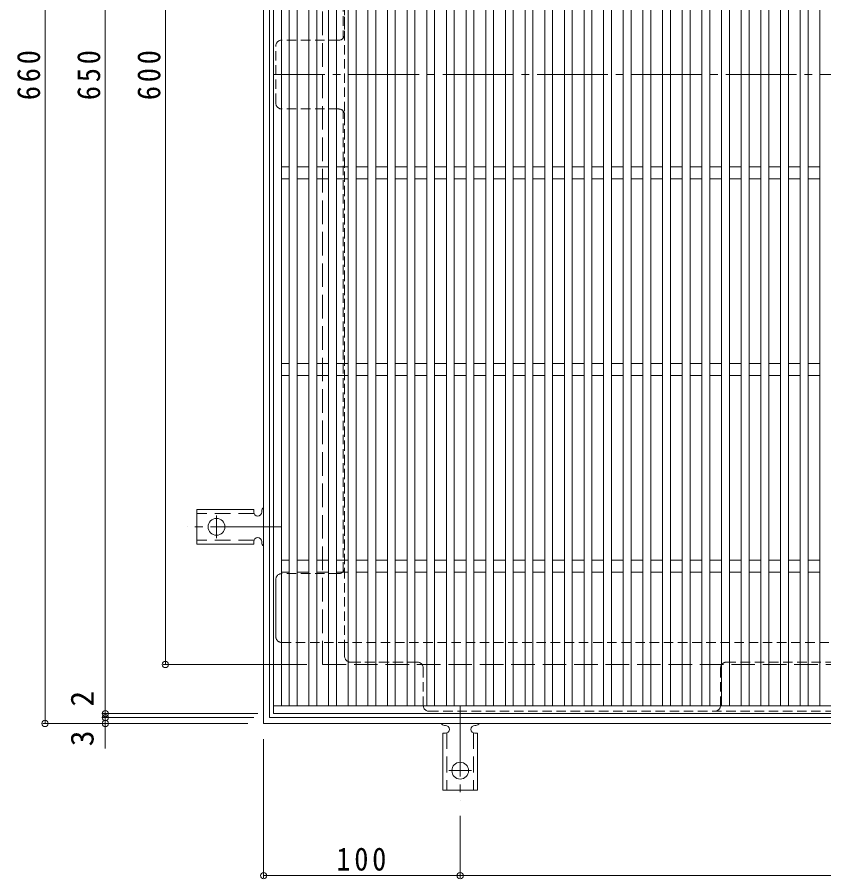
# Model space of a CAD drawing. Units: millimetres at full size, sheet at 1:4. Extents: x -950 to 1126, y -781 to 780.
# Drawn here: x -950.1 to -539.7, y -85.8 to 352.3 of the extents above; entities that cross this region are included whole.
import ezdxf
from ezdxf.enums import TextEntityAlignment as Align

# ---------------------------------------------------------------- set-up
doc = ezdxf.new("R2010")
doc.units = ezdxf.units.MM
doc.header["$LTSCALE"] = 4
doc.header["$PDMODE"] = 32
doc.header["$PDSIZE"] = 3.2
for name, pattern in [('CHAIN2', [12, 9, -1, 1, -1]), ('DASHED1', [1.8, 1.2, -0.6]), ('DASHED2', [3, 2, -1]), ('DASHED3', [4, 3, -1])]:
    doc.linetypes.add(name, pattern=pattern)
for name, color, linetype, lineweight in [('A-1_躯体', 2, 'Continuous', 9), ('A-2_仕上', 3, 'Continuous', 9), ('A-4_その他', 7, 'Continuous', 9), ('A-7_ハッチ', 2, 'Continuous', 9), ('A-A_ﾊｯﾁ-ﾜｸ', 3, 'Continuous', 9)]:
    doc.layers.add(name, color=color, linetype=linetype, lineweight=lineweight)
doc.styles.add('ＭＳ ゴシック', font='')
doc.styles.get('ＭＳ ゴシック').set_extended_font_data('MS Gothic')

msp = doc.modelspace()

# ---------------------------------------------------------------- linework, layer by layer
at = {"layer": 'A-1_躯体'}
for p, q in [((-824.713, -6.838), (-824.713, 653.162)), ((-821.713, -3.838), (-821.713, 650.162)), ((-167.713, -3.838), (-821.713, -3.838)), ((-164.713, -6.838), (-824.713, -6.838))]:
    msp.add_line(p, q, dxfattribs=at)
at = {"layer": 'A-1_躯体', "linetype": 'DASHED3'}
for q in [(-794.713, 623.161), (-194.713, 23.162)]:
    msp.add_line((-794.713, 23.162), q, dxfattribs=at)
at = {"layer": 'A-2_仕上'}
for p, q in [((-819.713, 648.162), (-819.713, -1.838)), ((-815.713, 644.162), (-815.713, 2.162)), ((-811.713, 644.162), (-811.713, 2.162)), ((-807.713, 644.162), (-807.713, 2.162)), ((-801.713, 644.162), (-801.713, 2.162)), ((-797.713, 644.162), (-797.713, 2.162)), ((-791.713, 644.162), (-791.713, 2.162)), ((-787.713, 644.162), (-787.713, 2.162)), ((-781.713, 644.162), (-781.713, 2.162)), ((-777.713, 644.162), (-777.713, 2.162)), ((-771.713, 644.162), (-771.713, 2.162)), ((-767.713, 644.162), (-767.713, 2.162)), ((-761.713, 644.162), (-761.713, 2.162)), ((-757.713, 644.162), (-757.713, 2.162)), ((-751.713, 644.162), (-751.713, 2.162)), ((-747.713, 644.162), (-747.713, 2.162)), ((-741.713, 644.162), (-741.713, 2.162)), ((-737.713, 644.162), (-737.713, 2.162)), ((-731.713, 644.162), (-731.713, 2.162)), ((-727.713, 644.162), (-727.713, 2.162)), ((-721.713, 644.162), (-721.713, 2.162)), ((-717.713, 644.162), (-717.713, 2.162)), ((-711.713, 644.162), (-711.713, 2.162)), ((-707.713, 644.162), (-707.713, 2.162)), ((-701.713, 644.162), (-701.713, 2.162)), ((-697.713, 644.162), (-697.713, 2.162)), ((-691.713, 644.162), (-691.713, 2.162)), ((-687.713, 644.162), (-687.713, 2.162)), ((-681.713, 644.162), (-681.713, 2.162)), ((-677.713, 644.162), (-677.713, 2.162)), ((-671.713, 644.162), (-671.713, 2.162)), ((-667.713, 644.162), (-667.713, 2.162)), ((-661.713, 644.162), (-661.713, 2.162)), ((-657.713, 644.162), (-657.713, 2.162)), ((-651.713, 644.162), (-651.713, 2.162)), ((-647.713, 644.162), (-647.713, 2.162)), ((-641.713, 644.162), (-641.713, 2.162)), ((-637.713, 644.162), (-637.713, 2.162)), ((-631.713, 644.162), (-631.713, 2.162)), ((-627.713, 644.162), (-627.713, 2.162)), ((-621.713, 644.162), (-621.713, 2.162)), ((-617.713, 644.162), (-617.713, 2.162)), ((-611.713, 644.162), (-611.713, 2.162)), ((-607.713, 644.162), (-607.713, 2.162)), ((-601.713, 644.162), (-601.713, 2.162)), ((-597.713, 644.162), (-597.713, 2.162)), ((-591.713, 644.162), (-591.713, 2.162)), ((-587.713, 644.162), (-587.713, 2.162)), ((-581.713, 644.162), (-581.713, 2.162)), ((-577.713, 644.162), (-577.713, 2.162)), ((-571.713, 644.162), (-571.713, 2.162)), ((-567.713, 644.162), (-567.713, 2.162)), ((-561.713, 644.162), (-561.713, 2.162)), ((-557.713, 644.162), (-557.713, 2.162)), ((-551.713, 644.162), (-551.713, 2.162)), ((-547.713, 644.162), (-547.713, 2.162)), ((-541.713, 644.162), (-541.713, 2.162)), ((-811.713, 276.162), (-815.713, 276.162)), ((-801.713, 276.162), (-807.713, 276.162)), ((-791.713, 276.162), (-797.713, 276.162)), ((-781.713, 276.162), (-787.713, 276.162)), ((-771.713, 276.162), (-777.713, 276.162)), ((-761.713, 276.162), (-767.713, 276.162)), ((-751.713, 276.162), (-757.713, 276.162)), ((-741.713, 276.162), (-747.713, 276.162)), ((-731.713, 276.162), (-737.713, 276.162)), ((-721.713, 276.162), (-727.713, 276.162)), ((-711.713, 276.162), (-717.713, 276.162)), ((-701.713, 276.162), (-707.713, 276.162)), ((-691.713, 276.162), (-697.713, 276.162)), ((-681.713, 276.162), (-687.713, 276.162)), ((-671.713, 276.162), (-677.713, 276.162)), ((-661.713, 276.162), (-667.713, 276.162)), ((-651.713, 276.162), (-657.713, 276.162)), ((-641.713, 276.162), (-647.713, 276.162)), ((-631.713, 276.162), (-637.713, 276.162)), ((-621.713, 276.162), (-627.713, 276.162)), ((-611.713, 276.162), (-617.713, 276.162)), ((-601.713, 276.162), (-607.713, 276.162)), ((-591.713, 276.162), (-597.713, 276.162)), ((-581.713, 276.162), (-587.713, 276.162)), ((-571.713, 276.162), (-577.713, 276.162)), ((-561.713, 276.162), (-567.713, 276.162)), ((-551.713, 276.162), (-557.713, 276.162)), ((-541.713, 276.162), (-547.713, 276.162)), ((-811.713, 270.162), (-815.713, 270.162)), ((-801.713, 270.162), (-807.713, 270.162)), ((-791.713, 270.162), (-797.713, 270.162)), ((-781.713, 270.162), (-787.713, 270.162)), ((-771.713, 270.162), (-777.713, 270.162)), ((-761.713, 270.162), (-767.713, 270.162)), ((-751.713, 270.162), (-757.713, 270.162)), ((-741.713, 270.162), (-747.713, 270.162)), ((-731.713, 270.162), (-737.713, 270.162)), ((-721.713, 270.162), (-727.713, 270.162)), ((-711.713, 270.162), (-717.713, 270.162)), ((-701.713, 270.162), (-707.713, 270.162)), ((-691.713, 270.162), (-697.713, 270.162)), ((-681.713, 270.162), (-687.713, 270.162)), ((-671.713, 270.162), (-677.713, 270.162)), ((-661.713, 270.162), (-667.713, 270.162)), ((-651.713, 270.162), (-657.713, 270.162)), ((-641.713, 270.162), (-647.713, 270.162)), ((-631.713, 270.162), (-637.713, 270.162)), ((-621.713, 270.162), (-627.713, 270.162)), ((-611.713, 270.162), (-617.713, 270.162)), ((-601.713, 270.162), (-607.713, 270.162)), ((-591.713, 270.162), (-597.713, 270.162)), ((-581.713, 270.162), (-587.713, 270.162)), ((-571.713, 270.162), (-577.713, 270.162)), ((-561.713, 270.162), (-567.713, 270.162)), ((-551.713, 270.162), (-557.713, 270.162)), ((-541.713, 270.162), (-547.713, 270.162)), ((-811.713, 176.162), (-815.713, 176.162)), ((-801.713, 176.162), (-807.713, 176.162)), ((-791.713, 176.162), (-797.713, 176.162)), ((-781.713, 176.162), (-787.713, 176.162)), ((-771.713, 176.162), (-777.713, 176.162)), ((-761.713, 176.162), (-767.713, 176.162)), ((-751.713, 176.162), (-757.713, 176.162)), ((-741.713, 176.162), (-747.713, 176.162)), ((-731.713, 176.162), (-737.713, 176.162)), ((-721.713, 176.162), (-727.713, 176.162)), ((-711.713, 176.162), (-717.713, 176.162)), ((-701.713, 176.162), (-707.713, 176.162)), ((-691.713, 176.162), (-697.713, 176.162)), ((-681.713, 176.162), (-687.713, 176.162)), ((-671.713, 176.162), (-677.713, 176.162)), ((-661.713, 176.162), (-667.713, 176.162)), ((-651.713, 176.162), (-657.713, 176.162)), ((-641.713, 176.162), (-647.713, 176.162)), ((-631.713, 176.162), (-637.713, 176.162)), ((-621.713, 176.162), (-627.713, 176.162)), ((-611.713, 176.162), (-617.713, 176.162)), ((-601.713, 176.162), (-607.713, 176.162)), ((-591.713, 176.162), (-597.713, 176.162)), ((-581.713, 176.162), (-587.713, 176.162)), ((-571.713, 176.162), (-577.713, 176.162)), ((-561.713, 176.162), (-567.713, 176.162)), ((-551.713, 176.162), (-557.713, 176.162)), ((-541.713, 176.162), (-547.713, 176.162)), ((-811.713, 170.162), (-815.713, 170.162)), ((-801.713, 170.162), (-807.713, 170.162)), ((-791.713, 170.162), (-797.713, 170.162)), ((-781.713, 170.162), (-787.713, 170.162)), ((-771.713, 170.162), (-777.713, 170.162)), ((-761.713, 170.162), (-767.713, 170.162)), ((-751.713, 170.162), (-757.713, 170.162)), ((-741.713, 170.162), (-747.713, 170.162)), ((-731.713, 170.162), (-737.713, 170.162)), ((-721.713, 170.162), (-727.713, 170.162)), ((-711.713, 170.162), (-717.713, 170.162)), ((-701.713, 170.162), (-707.713, 170.162)), ((-691.713, 170.162), (-697.713, 170.162)), ((-681.713, 170.162), (-687.713, 170.162)), ((-671.713, 170.162), (-677.713, 170.162)), ((-661.713, 170.162), (-667.713, 170.162)), ((-651.713, 170.162), (-657.713, 170.162)), ((-641.713, 170.162), (-647.713, 170.162)), ((-631.713, 170.162), (-637.713, 170.162)), ((-621.713, 170.162), (-627.713, 170.162)), ((-611.713, 170.162), (-617.713, 170.162)), ((-601.713, 170.162), (-607.713, 170.162)), ((-591.713, 170.162), (-597.713, 170.162)), ((-581.713, 170.162), (-587.713, 170.162)), ((-571.713, 170.162), (-577.713, 170.162)), ((-561.713, 170.162), (-567.713, 170.162)), ((-551.713, 170.162), (-557.713, 170.162)), ((-541.713, 170.162), (-547.713, 170.162)), ((-811.713, 76.162), (-815.713, 76.162)), ((-801.713, 76.162), (-807.713, 76.162)), ((-791.713, 76.162), (-797.713, 76.162)), ((-781.713, 76.162), (-787.713, 76.162)), ((-771.713, 76.162), (-777.713, 76.162)), ((-761.713, 76.162), (-767.713, 76.162)), ((-751.713, 76.162), (-757.713, 76.162)), ((-741.713, 76.162), (-747.713, 76.162)), ((-731.713, 76.162), (-737.713, 76.162)), ((-721.713, 76.162), (-727.713, 76.162)), ((-711.713, 76.162), (-717.713, 76.162)), ((-701.713, 76.162), (-707.713, 76.162)), ((-691.713, 76.162), (-697.713, 76.162)), ((-681.713, 76.162), (-687.713, 76.162)), ((-671.713, 76.162), (-677.713, 76.162)), ((-661.713, 76.162), (-667.713, 76.162)), ((-651.713, 76.162), (-657.713, 76.162)), ((-641.713, 76.162), (-647.713, 76.162)), ((-631.713, 76.162), (-637.713, 76.162)), ((-621.713, 76.162), (-627.713, 76.162)), ((-611.713, 76.162), (-617.713, 76.162)), ((-601.713, 76.162), (-607.713, 76.162)), ((-591.713, 76.162), (-597.713, 76.162)), ((-581.713, 76.162), (-587.713, 76.162)), ((-571.713, 76.162), (-577.713, 76.162)), ((-561.713, 76.162), (-567.713, 76.162)), ((-551.713, 76.162), (-557.713, 76.162)), ((-541.713, 76.162), (-547.713, 76.162)), ((-811.713, 70.162), (-815.713, 70.162)), ((-801.713, 70.162), (-807.713, 70.162)), ((-791.713, 70.162), (-797.713, 70.162)), ((-781.713, 70.162), (-787.713, 70.162)), ((-771.713, 70.162), (-777.713, 70.162)), ((-761.713, 70.162), (-767.713, 70.162)), ((-751.713, 70.162), (-757.713, 70.162)), ((-741.713, 70.162), (-747.713, 70.162)), ((-731.713, 70.162), (-737.713, 70.162)), ((-721.713, 70.162), (-727.713, 70.162)), ((-711.713, 70.162), (-717.713, 70.162)), ((-701.713, 70.162), (-707.713, 70.162)), ((-691.713, 70.162), (-697.713, 70.162)), ((-681.713, 70.162), (-687.713, 70.162)), ((-671.713, 70.162), (-677.713, 70.162)), ((-661.713, 70.162), (-667.713, 70.162)), ((-651.713, 70.162), (-657.713, 70.162)), ((-641.713, 70.162), (-647.713, 70.162)), ((-631.713, 70.162), (-637.713, 70.162)), ((-621.713, 70.162), (-627.713, 70.162)), ((-611.713, 70.162), (-617.713, 70.162)), ((-601.713, 70.162), (-607.713, 70.162)), ((-591.713, 70.162), (-597.713, 70.162)), ((-581.713, 70.162), (-587.713, 70.162)), ((-571.713, 70.162), (-577.713, 70.162)), ((-561.713, 70.162), (-567.713, 70.162)), ((-551.713, 70.162), (-557.713, 70.162)), ((-541.713, 70.162), (-547.713, 70.162)), ((-819.713, 2.162), (-342.713, 2.162)), ((-819.713, -1.838), (-169.713, -1.838))]:
    msp.add_line(p, q, dxfattribs=at)
at = {"layer": 'A-4_その他'}
for p, q in [((-935.923, 653.162), (-935.923, -6.838)), ((-905.318, -1.838), (-905.318, 648.162)), ((-874.713, 623.161), (-874.713, 23.162)), ((-875.913, 23.162), (-802.713, 23.162)), ((-906.518, -1.838), (-827.713, -1.838)), ((-906.518, -3.838), (-829.713, -3.838)), ((-905.318, -3.838), (-905.318, -1.838)), ((-905.318, -19.617), (-905.318, -3.838)), ((-937.123, -6.838), (-832.713, -6.838)), ((-824.713, -85.415), (-824.713, -14.838)), ((-724.712, -85.415), (-724.712, -53.838)), ((-824.713, -84.215), (-724.712, -84.215)), ((-724.712, -84.215), (-264.713, -84.215))]:
    msp.add_line(p, q, dxfattribs=at)
for p in [(-874.713, 23.162), (-905.318, -1.838), (-905.318, -3.838), (-935.923, -6.838), (-905.318, -6.838), (-824.713, -84.215), (-724.712, -84.215)]:
    msp.add_point(p, dxfattribs=at)
at = {"layer": 'A-7_ハッチ', "linetype": 'DASHED1'}
for p, q in [((-783.513, 618.966), (-783.513, 27.359)), ((-784.313, 576.004), (-784.313, 341.623)), ((-818.516, 308.662), (-818.516, 337.663)), ((-786.513, 340.663), (-815.516, 340.663)), ((-786.513, 305.662), (-815.516, 305.662)), ((-784.313, 70.32), (-784.313, 304.701)), ((-818.516, 37.359), (-818.516, 66.36)), ((-786.513, 69.36), (-815.516, 69.36)), ((-815.516, 34.359), (-310.517, 34.359)), ((-746.512, 24.359), (-780.513, 24.359)), ((-589.213, 24.359), (-529.213, 24.359)), ((-743.512, 21.359), (-743.512, 2.359)), ((-592.213, 21.359), (-592.213, 2.359)), ((-740.512, -0.641), (-595.213, -0.641))]:
    msp.add_line(p, q, dxfattribs=at)
at = {"layer": 'A-7_ハッチ', "linetype": 'CHAIN2'}
msp.add_line((-169.556, 323.162), (-819.438, 323.162), dxfattribs=at)
at = {"layer": 'A-7_ハッチ', "linetype": 'DASHED1'}
for centre, start, end in [((-786.513, 343.663), 270, 0), ((-815.516, 337.663), 90, 180), ((-815.516, 308.662), 180, 270), ((-786.513, 302.662), 0, 90), ((-786.513, 72.36), 270, 0), ((-815.516, 66.36), 90, 180), ((-815.516, 37.359), 180, 270), ((-780.513, 27.359), 180, 270), ((-746.512, 21.359), 0, 90), ((-589.213, 21.359), 90, 180), ((-740.512, 2.359), 180, 270), ((-595.213, 2.359), 270, 0)]:
    msp.add_arc(centre, 3, start, end, dxfattribs=at)
at = {"layer": 'A-A_ﾊｯﾁ-ﾜｸ', "color": 2, "linetype": 'DASHED1'}
for p, q in [((-783.513, 574.129), (-783.513, 343.663)), ((-818.516, 308.662), (-818.516, 337.663)), ((-786.513, 340.663), (-815.516, 340.663)), ((-786.513, 305.662), (-815.516, 305.662)), ((-783.513, 302.662), (-783.513, 72.36)), ((-818.516, 66.36), (-818.516, 37.359)), ((-786.513, 69.36), (-815.516, 69.36)), ((-815.516, 34.359), (-783.513, 34.359)), ((-783.513, 27.359), (-783.513, 34.359)), ((-780.513, 24.359), (-746.512, 24.359)), ((-743.512, 21.359), (-743.512, 2.359)), ((-740.512, -0.641), (-345.517, -0.641))]:
    msp.add_line(p, q, dxfattribs=at)
at = {"layer": 'A-A_ﾊｯﾁ-ﾜｸ'}
for p, q in [((-829.713, 101.913), (-858.713, 101.913)), ((-858.713, 84.413), (-858.713, 101.913)), ((-829.713, 101.913), (-829.713, 100.663)), ((-825.713, 101.163), (-825.713, 100.663)), ((-829.713, 84.413), (-858.713, 84.413)), ((-829.713, 84.413), (-829.713, 85.663)), ((-825.713, 85.667), (-825.713, 85.154)), ((-732.208, -7.838), (-732.721, -7.838)), ((-716.713, -7.838), (-717.212, -7.838)), ((-733.462, -11.838), (-732.212, -11.838)), ((-733.462, -11.838), (-733.462, -40.838)), ((-715.962, -11.838), (-717.212, -11.838)), ((-715.962, -11.838), (-715.962, -40.838)), ((-733.462, -40.838), (-715.962, -40.838))]:
    msp.add_line(p, q, dxfattribs=at)
at = {"layer": 'A-A_ﾊｯﾁ-ﾜｸ', "linetype": 'DASHED2'}
for p, q in [((-829.567, 99.913), (-858.713, 99.913)), ((-829.567, 86.413), (-858.713, 86.413)), ((-731.462, -11.692), (-731.462, -40.838)), ((-717.962, -11.692), (-717.962, -40.838))]:
    msp.add_line(p, q, dxfattribs=at)
at = {"layer": 'A-A_ﾊｯﾁ-ﾜｸ', "color": 7, "linetype": 'CHAIN2'}
for p, q in [((-848.713, 98.939), (-848.713, 87.387)), ((-815.712, 93.163), (-863.713, 93.163)), ((-724.712, 2.163), (-724.712, -45.838)), ((-718.936, -30.838), (-730.488, -30.838))]:
    msp.add_line(p, q, dxfattribs=at)
at = {"layer": 'A-A_ﾊｯﾁ-ﾜｸ'}
for centre in [(-848.713, 93.163), (-724.712, -30.838)]:
    msp.add_circle(centre, 4.25, dxfattribs=at)
at = {"layer": 'A-A_ﾊｯﾁ-ﾜｸ', "color": 2, "linetype": 'DASHED1'}
for centre, start, end in [((-786.513, 343.663), 270, 0), ((-815.516, 337.663), 90, 180), ((-815.516, 308.662), 180, 270), ((-786.513, 302.662), 0, 90), ((-786.513, 72.36), 270, 0), ((-815.516, 66.36), 90, 180), ((-815.516, 37.359), 180, 270), ((-780.513, 27.359), 180, 270), ((-746.512, 21.359), 0, 90), ((-740.512, 2.359), 180, 270)]:
    msp.add_arc(centre, 3, start, end, dxfattribs=at)
at = {"layer": 'A-A_ﾊｯﾁ-ﾜｸ'}
for centre, start, end in [((-823.713, 101.163), 119.99951, 179.72403), ((-827.713, 100.663), 180, 0), ((-827.713, 85.663), 0.13329, 180), ((-823.713, 85.163), 180.24162, 240.00072), ((-732.713, -5.838), 209.99928, 269.75838), ((-732.212, -9.838), 270, 89.86671), ((-717.212, -9.838), 90, 270), ((-716.713, -5.838), 270.27597, 330.00049)]:
    msp.add_arc(centre, 2, start, end, dxfattribs=at)

# ---------------------------------------------------------------- texts
at = {"layer": 'A-4_その他', "color": 2, "style": 'ＭＳ ゴシック'}
for s, p in [('2', (-907.718, 1.743)), ('3', (-907.718, -18.394))]:
    msp.add_text(s, height=11.73, rotation=90, dxfattribs=at).set_placement(p, align=Align.BOTTOM_LEFT)
at = {"layer": 'A-4_その他', "color": 2, "char_height": 11.73, "attachment_point": 7, "rotation": 90, "style": 'ＭＳ ゴシック'}
for s, insert in [('\\T1.27;\\W0.9;660', (-938.323, 310.162)), ('\\T1.27;\\W0.9;650', (-907.718, 310.162)), ('\\T1.27;\\W0.9;600', (-877.113, 310.162))]:
    msp.add_mtext(s, dxfattribs=dict(at, insert=insert))
at = {"layer": 'A-4_その他', "color": 2, "insert": (-787.713, -81.815), "char_height": 11.73, "attachment_point": 7, "style": 'ＭＳ ゴシック'}
msp.add_mtext('\\T1.27;\\W0.9;100', dxfattribs=at)

doc.saveas('drawing.dxf')
